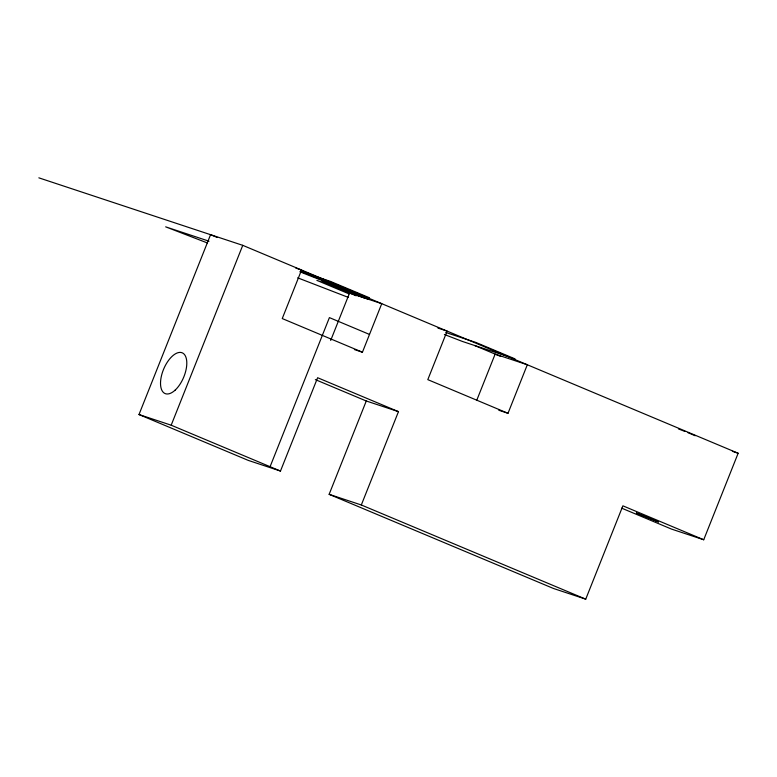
<?xml version="1.0" encoding="UTF-8"?>
<svg xmlns="http://www.w3.org/2000/svg" width="777" height="777" viewBox="0 0 777 777"><rect width="100%" height="100%" fill="white"/><g stroke="black" fill="none" stroke-linecap="round" stroke-linejoin="round"><path stroke-width="1.17" d="M398.465 411.645L366.278 400.99L329.137 494.327L361.315 504.982L398.465 411.645L317.618 377.719L280.478 471.056L248.29 460.402L138.996 414.539L210.567 234.683L217.22 237.48M138.996 414.539L171.183 425.194L242.754 245.338L738.15 453.244L703.719 539.753L671.542 529.098L621.707 508.177M270.085 466.695L329.409 317.608L369.512 334.44M330.691 340.452L349.563 293.016L381.75 303.671L362.432 352.214L354.39 349.553M476.69 400.437L495.134 354.108L527.311 364.763L508.003 413.296L498.805 410.256M329.137 494.327L553.554 588.51L585.741 599.164L622.882 505.827L703.719 539.753M38.85 177.836L242.754 245.338M295.814 268.114L301.554 270.017L282.245 318.56L362.432 352.214M209.013 241.2L165.656 226.845L207.41 242.968M300.602 271.523L330.361 281.371L369.493 297.795L316.87 280.371L349.019 293.871M437.927 328.059L447.115 331.109L427.806 379.642L508.003 413.296M445.813 332.498L475.922 342.463L515.054 358.887L462.432 341.462L444.376 334.489M732.4 451.34L738.15 453.244M297.688 277.836L348.465 297.445M300.592 271.047L365.656 298.349M329.03 284.401L356.216 295.814M474.592 345.493L500.709 356.449M315.336 379.613L366.278 400.99M171.183 425.194L280.478 471.056M361.315 504.982L585.741 599.164M299.835 271.736A25.534 0.845 21.7 0 0 317.842 278.807L329.72 282.741A25.534 0.845 21.7 0 0 300.884 270.386M678.438 428.904A22.115 0.728 21.7 0 1 681.652 430.167M682.73 430.594A22.115 0.728 21.7 0 1 684.877 431.458M688.004 432.731A22.115 0.728 21.7 0 1 690.986 433.964M691.928 434.362A22.115 0.728 21.7 0 1 695.201 435.751M322.212 280.39L321.406 280.303A25.534 0.845 21.7 0 0 349.223 292.259A25.534 0.845 21.7 0 0 367.424 298.281A25.534 0.845 21.7 0 0 333.284 284.236L322.212 280.39M636.392 513.043L658.42 521.911L636.392 513.043M175.155 390.122A22.115 10.82 -67.2 0 0 184.217 354.244A22.115 10.82 -67.2 0 0 161.606 375.213A22.115 10.82 -67.2 0 0 175.155 390.122"/></g></svg>
